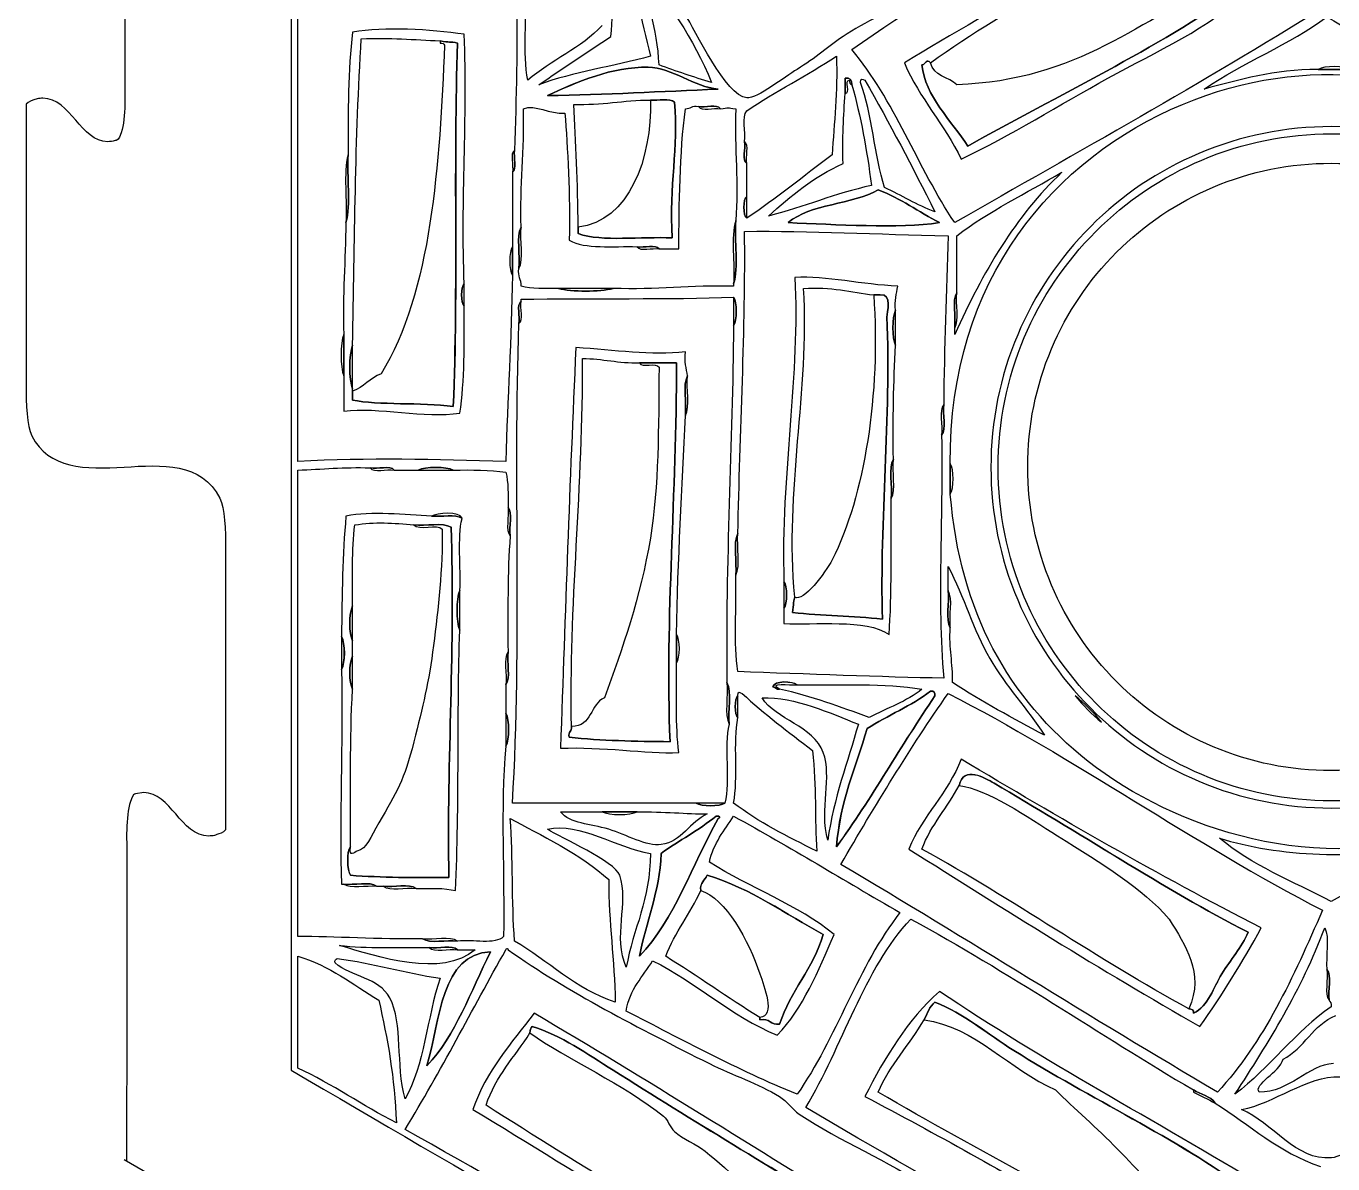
# Model space of a CAD drawing. Extents: x 6 to 958, y 3 to 221.
# Drawn here: x 6.8 to 108.3, y 57 to 145.3 of the extents above; entities that cross this region are included whole.
import ezdxf

# ---------------------------------------------------------------- set-up
doc = ezdxf.new("R2010")
doc.units = 0
doc.layers.get('0').update_dxf_attribs({"linetype": 'CONTINUOUS'})

msp = doc.modelspace()

# ---------------------------------------------------------------- linework, layer by layer
at = {"color": 7}
for points in [[(14.4795, 143.193), (14.47275, 143.193)], [(6.8025, 139.269), (6.8025, 117.663)], [(14.472, 139.28175), (14.47875, 139.28175)], [(22.293, 104.5215), (22.293, 104.51325), (22.29225, 104.514), (22.29225, 82.91475), (22.29375, 82.91325)], [(15.94575, 85.81575), (15.3015, 85.70775)], [(14.619, 68.9355), (14.619, 68.934), (14.61675, 68.931), (14.58825, 57.19125)], [(24.71025, 51.3375), (24.70875, 51.342), (14.42625, 57.294)]]:
    msp.add_lwpolyline(points, dxfattribs=at)
at = {"color": 5}
for points in [[(40.32375, 144.02475)], [(55.1235, 142.1535)], [(70.773, 141.13275)], [(107.1735, 141.984)], [(79.10775, 140.79225)], [(57.16425, 139.43175)], [(60.7365, 138.921)], [(62.60775, 136.37025)], [(31.81875, 135.3495)], [(44.577, 133.98825)], [(62.778, 130.416)], [(77.7465, 130.07625)], [(45.258, 129.7365)], [(55.97325, 128.03475)], [(44.577, 125.994)], [(52.40175, 124.97325)], [(61.7565, 125.31375)], [(45.258, 123.9525)], [(61.7565, 124.293)], [(79.10775, 124.6335)], [(40.83525, 123.612)], [(74.3445, 120.5505)], [(57.33375, 119.19)], [(31.479, 118.16925)], [(32.16, 117.1485)], [(58.0155, 115.107)], [(77.9175, 113.577)], [(35.391, 110.8545)], [(37.263, 110.8545)], [(78.597, 111.36525)], [(74.004, 108.6435)], [(40.665, 107.11275)], [(39.1335, 106.263)], [(44.40675, 105.7515)], [(62.097, 105.92175)], [(69.41175, 103.88025)], [(65.67, 102.18)], [(78.42675, 101.499)], [(31.30875, 97.9275)], [(32.16, 97.587)], [(40.494, 98.4375)], [(57.33375, 98.09775)], [(32.16, 93.84525)], [(44.06625, 94.18425)], [(66.69, 94.18425)], [(77.06625, 93.675)], [(88.293, 93.3345)], [(44.06625, 91.974)], [(62.097, 91.6335)], [(61.41675, 91.12275)], [(81.999, 86.53125)], [(54.273, 84.31875)], [(61.077, 84.99975)], [(60.396, 83.97975)], [(31.479, 78.70575)], [(34.54125, 78.53475)], [(37.60275, 74.45325)], [(40.32375, 73.6035)], [(108.024, 69.69075)], [(65.32875, 67.82025)], [(83.5305, 65.778)], [(37.94325, 64.58775)], [(52.40175, 64.24725)], [(99.17925, 61.69575)]]:
    msp.add_lwpolyline(points, close=True, dxfattribs=at)
at = {"color": 7}
for points in [[(55.293, 143.004)], [(55.97325, 142.323)], [(75.02475, 142.49325)], [(70.43175, 140.11275)], [(71.62275, 140.9625)], [(47.29875, 139.94175)], [(62.60775, 136.37025)], [(108.2115, 136.97175)], [(77.7465, 130.07625)], [(45.258, 129.7365)], [(62.60775, 129.39525)], [(89.49975, 129.78225)], [(56.994, 128.886)], [(67.20075, 124.97325)], [(79.10775, 124.6335)], [(45.08775, 122.2515)], [(32.16, 116.29875)], [(40.494, 115.27725)], [(27.90675, 110.8545)], [(65.67, 102.18)], [(78.597, 98.60775)], [(32.16, 96.39675)], [(76.386, 93.84525)], [(78.42675, 93.5055)], [(62.097, 91.6335)], [(49.16925, 90.954)], [(72.1335, 90.78375)], [(57.504, 88.91175)], [(68.73075, 88.91175)], [(79.44675, 88.401)], [(108.195, 87.5175)], [(52.06125, 82.9575)], [(52.91175, 79.38675)], [(31.30875, 78.70575)], [(75.5355, 75.98475)], [(107.68425, 75.3045)], [(31.13925, 73.944)], [(42.876, 73.43325)], [(54.44325, 73.09275)], [(56.48475, 73.09275)], [(55.46325, 72.75225)], [(38.96325, 71.39175)], [(77.7465, 70.371)], [(52.57125, 69.52125)], [(46.278, 68.67)], [(97.47825, 68.67)], [(27.90675, 64.41675)], [(101.22075, 61.1865)], [(36.2415, 59.655)]]:
    msp.add_lwpolyline(points, close=True, dxfattribs=at)
for points in [[(70.94175, 143.514), (79.68975, 149.7915), (89.8725, 154.63575), (99.348, 160.18425)], [(27.39675, 157.12275), (27.39675, 126.1635), (27.39675, 95.2065), (27.39675, 64.24725)], [(97.81875, 155.59125), (90.627, 151.5), (82.42275, 146.94525), (75.02475, 142.49325)], [(77.06625, 142.494), (83.3865, 147.06), (90.71175, 150.621), (97.6485, 154.57125)], [(52.2315, 144.534), (52.458, 146.9715), (52.356, 149.73975), (53.2515, 151.509)], [(53.2515, 151.509), (53.96625, 148.70775), (54.63225, 145.8585), (55.293, 143.004)], [(55.97325, 142.323), (55.83825, 145.2495), (54.94275, 147.417), (54.44325, 149.97825)], [(54.44325, 149.97825), (56.637, 147.297), (58.6305, 144.414), (60.05625, 140.9625)], [(14.478, 148.20975), (14.4795, 146.8365), (14.48175, 145.41675), (14.48025, 144.054)], [(27.90675, 111.53625), (27.90675, 123.83925), (27.90675, 136.143), (27.90675, 148.4475)], [(45.768, 141.1335), (45.37125, 143.23125), (45.71025, 146.06475), (45.59775, 148.4475)], [(44.91675, 148.107), (44.979, 143.84925), (44.87025, 139.76175), (44.7465, 135.69)], [(76.0455, 147.7665), (74.04825, 146.61075), (71.991, 145.665), (70.26225, 144.534)], [(101.0505, 148.107), (94.55475, 143.54625), (87.03975, 140.00475), (79.95825, 136.02975)], [(90.84375, 141.303), (94.647, 143.41425), (98.715, 145.119), (101.73075, 148.107)], [(96.627, 139.2615), (115.91925, 147.3645), (136.03725, 132.9825), (137.9625, 116.1285)], [(62.778, 139.7715), (61.197, 139.86075), (58.71, 145.10175), (58.0155, 146.23575)], [(107.514, 146.74575), (98.22, 140.95725), (88.52775, 135.56775), (78.93675, 130.07625)], [(40.83525, 144.705), (38.172, 145.09725), (34.6725, 145.2945), (32.16, 144.876)], [(51.55125, 145.386), (49.9305, 143.661), (47.57175, 142.67475), (45.768, 141.1335)], [(98.3295, 140.4525), (101.32275, 142.5045), (104.955, 143.919), (107.8545, 146.0655)], [(107.8545, 146.0655), (110.64075, 144.31575), (113.9325, 143.07075), (116.3595, 140.9625)], [(32.16, 144.876), (31.80825, 141.939), (31.797, 138.66075), (31.81875, 135.35025)], [(32.16, 120.55125), (32.30925, 128.56725), (32.36025, 136.68), (32.84025, 144.36525)], [(32.84025, 144.36525), (35.01525, 144.4425), (36.9615, 144.291), (38.964, 144.195)], [(38.964, 144.195), (39.7065, 144.0465), (39.72075, 144.15675), (40.3245, 144.02475)], [(40.83525, 125.31375), (40.57275, 131.82825), (41.09625, 138.11025), (40.83525, 144.705)], [(46.6185, 140.79225), (48.49275, 142.0365), (50.34675, 143.30025), (52.2315, 144.534)], [(70.26225, 144.534), (69.255, 143.87625), (68.08575, 142.8105), (66.69, 141.98325)], [(14.47275, 143.193), (14.47125, 142.4175), (14.47125, 141.53925), (14.46825, 140.7045)], [(14.48025, 144.054), (14.48025, 143.78325), (14.4795, 143.49375), (14.4795, 143.193)], [(40.3245, 144.02475), (39.9795, 134.844), (40.383, 124.9155), (39.98475, 115.788)], [(78.93675, 130.07625), (76.065, 134.34825), (74.22, 139.64775), (70.94175, 143.514)], [(55.293, 143.004), (52.437, 142.23075), (49.2885, 141.75075), (46.6185, 140.79225)], [(47.29875, 139.94175), (49.5465, 141.00525), (52.36875, 142.19475), (55.1235, 142.15275)], [(55.1235, 142.15275), (57.00375, 142.125), (58.69275, 140.60625), (60.56625, 140.45175)], [(60.05625, 140.9625), (58.6575, 141.378), (57.30375, 141.83925), (55.97325, 142.323)], [(62.778, 138.7515), (64.989, 140.2815), (67.4925, 141.522), (69.75225, 143.004)], [(69.75225, 143.004), (69.85125, 140.2395), (69.576, 137.85), (69.4125, 135.34875)], [(75.02475, 142.49325), (76.21575, 139.716), (78.147, 137.6775), (79.44675, 135.009)], [(76.386, 142.32375), (76.73325, 142.419), (76.71975, 142.836), (77.06625, 142.494)], [(79.95825, 136.02975), (78.7065, 137.95425), (76.617, 139.947), (76.386, 142.32375)], [(66.69, 141.98325), (65.7165, 141.405), (63.65025, 139.722), (62.778, 139.7715)], [(70.43175, 141.303), (70.803, 141.33375), (70.97325, 141.1635), (70.9425, 140.79225)], [(70.43175, 140.11275), (70.43175, 140.5095), (70.43175, 140.90625), (70.43175, 141.303)], [(71.62275, 140.9625), (71.616, 141.3975), (71.7495, 141.17025), (71.96325, 141.13275)], [(71.96325, 141.13275), (73.863, 137.817), (75.65925, 134.3955), (77.406, 130.92675)], [(79.44675, 135.009), (83.32575, 136.87575), (87.07725, 139.212), (90.84375, 141.303)], [(107.17425, 141.984), (103.71675, 141.98325), (101.06175, 141.1785), (98.3295, 140.4525)], [(109.72575, 141.984), (108.87525, 141.984), (108.024, 141.984), (107.17425, 141.984)], [(14.46825, 140.7045), (14.469, 140.535), (14.47125, 140.37075), (14.4735, 140.211)], [(14.4735, 140.211), (14.47875, 139.896), (14.484, 139.5975), (14.472, 139.28175)], [(60.56625, 140.45175), (56.172, 140.25375), (51.8085, 140.025), (47.29875, 139.94175)], [(70.26225, 134.6685), (70.2045, 136.5975), (70.29975, 138.37425), (70.43175, 140.11275)], [(70.9425, 140.79225), (71.6415, 138.372), (72.10425, 135.717), (72.474, 132.96825)], [(73.494, 132.798), (72.68025, 135.32925), (72.53625, 138.53025), (71.62275, 140.9625)], [(7.485, 139.63425), (7.28625, 139.57725), (6.98925, 139.491), (6.8025, 139.269)], [(7.656, 139.695), (7.626, 139.67475), (7.56375, 139.6575), (7.485, 139.63425)], [(8.097, 139.7415), (7.956, 139.7415), (7.809, 139.72575), (7.656, 139.695)], [(10.66275, 138.02925), (9.9315, 138.87225), (9.1785, 139.7415), (8.097, 139.7415)], [(14.47875, 139.28175), (14.445, 138.429), (14.4, 137.673), (14.19525, 137.064)], [(45.4275, 138.92175), (46.36125, 139.296), (47.4495, 138.48525), (48.66, 138.582)], [(49.34025, 139.2615), (51.504, 139.19625), (53.20875, 139.58925), (55.29375, 139.602)], [(49.68, 129.7365), (49.6815, 133.17375), (49.47975, 136.40625), (49.34025, 139.2615)], [(55.29375, 139.602), (55.9185, 139.5465), (56.79975, 139.7475), (57.165, 139.43175)], [(57.165, 139.43175), (57.5175, 135.8835), (56.712, 133.005), (56.994, 128.886)], [(58.0155, 138.921), (58.416, 138.918), (58.51575, 139.21425), (59.0355, 139.092)], [(59.0355, 139.092), (59.55225, 138.9855), (60.501, 139.31025), (60.73725, 138.921)], [(78.597, 111.36525), (78.45375, 125.70825), (86.7045, 135.09375), (96.627, 139.2615)], [(45.258, 129.7365), (45.14025, 132.972), (45.5445, 135.68625), (45.4275, 138.92175)], [(48.66, 138.582), (48.85425, 135.993), (49.08, 132.129), (48.99975, 128.71575)], [(57.50475, 128.03475), (57.53175, 131.4375), (57.56475, 135.474), (58.0155, 138.921)], [(60.73725, 138.921), (61.41525, 139.01475), (61.2495, 139.01475), (61.9275, 138.921)], [(61.9275, 138.921), (61.821, 135.762), (62.16975, 133.11225), (61.9275, 130.2465)], [(62.60775, 136.37025), (62.718, 137.1105), (62.3865, 138.2925), (62.778, 138.7515)], [(13.14075, 136.362), (12.108, 136.362), (11.37525, 137.208), (10.66275, 138.02925)], [(14.19525, 137.064), (13.9995, 136.482), (13.86675, 136.4745), (13.78575, 136.47)], [(108.2115, 137.53425), (104.6415, 137.53425), (101.17575, 136.8345), (97.911, 135.4545)], [(118.5105, 135.4545), (115.2465, 136.8345), (111.7815, 137.53425), (108.2115, 137.53425)], [(13.7295, 136.44975), (13.5225, 136.38975), (13.326, 136.362), (13.14075, 136.362)], [(13.78575, 136.47), (13.761, 136.4685), (13.74375, 136.467), (13.7295, 136.44975)], [(62.778, 134.66775), (62.3895, 134.90475), (62.71425, 135.85275), (62.60775, 136.37025)], [(98.13, 134.93625), (101.325, 136.28625), (104.7165, 136.97175), (108.2115, 136.97175)], [(108.2115, 136.97175), (111.7065, 136.97175), (115.098, 136.287), (118.2915, 134.93625)], [(31.81875, 135.35025), (31.707, 133.6485), (32.04525, 131.49525), (31.64925, 130.077)], [(44.7465, 135.69), (44.64, 135.17325), (44.96475, 134.22525), (44.57625, 133.989)], [(69.4125, 135.34875), (67.21725, 133.6875), (65.082, 131.96775), (62.778, 130.41525)], [(97.911, 135.4545), (94.758, 134.1195), (91.9275, 132.21075), (89.49975, 129.78225)], [(62.778, 132.117), (62.778, 132.9675), (62.778, 133.818), (62.778, 134.66775)], [(64.479, 130.587), (66.20925, 132.1455), (67.99575, 133.64775), (70.26225, 134.6685)], [(89.89725, 129.38475), (92.274, 131.76225), (95.0445, 133.6305), (98.13, 134.93625)], [(99.01425, 132.83775), (101.922, 134.067), (105.01125, 134.691), (108.195, 134.691)], [(108.195, 134.691), (111.37875, 134.691), (114.468, 134.06625), (117.375, 132.83775)], [(44.57625, 133.989), (44.57625, 132.0615), (44.57625, 130.134), (44.57625, 128.20575)], [(87.27225, 133.98825), (83.676, 130.611), (81.10875, 126.204), (78.9375, 121.401)], [(79.10775, 129.0555), (81.56325, 130.96575), (84.5175, 132.3765), (87.27225, 133.98825)], [(62.778, 130.41525), (62.49675, 130.599), (62.49675, 131.93325), (62.778, 132.117)], [(72.474, 132.96825), (69.642, 132.34125), (67.22325, 131.30025), (64.479, 130.587)], [(66.009, 130.07625), (67.70775, 131.553), (70.97625, 131.46075), (72.98325, 132.62775)], [(72.98325, 132.62775), (74.75475, 131.96175), (76.14525, 130.914), (77.7465, 130.07625)], [(77.406, 130.92675), (75.98775, 131.436), (74.817, 132.1935), (73.494, 132.798)], [(91.5165, 127.782), (93.68325, 129.9495), (96.2055, 131.649), (99.01425, 132.83775)], [(31.64925, 130.077), (31.599, 127.17825), (31.38075, 124.449), (31.479, 121.40175)], [(61.9275, 130.2465), (61.81575, 128.65725), (62.15325, 126.61875), (61.75725, 125.313)], [(77.7465, 130.07625), (74.63475, 129.58275), (69.615, 129.94725), (66.009, 130.07625)], [(45.0885, 126.50325), (45.19875, 127.527), (44.86275, 128.99625), (45.258, 129.7365)], [(49.68, 129.2265), (49.68, 129.396), (49.68, 129.56625), (49.68, 129.7365)], [(56.994, 128.886), (54.5745, 129.01875), (51.57375, 128.56875), (49.68, 129.2265)], [(62.09775, 105.92325), (62.23275, 113.6775), (62.718, 121.959), (62.60775, 129.39525)], [(62.60775, 129.39525), (67.6875, 129.45825), (72.88575, 129.165), (78.4275, 129.0555)], [(78.4275, 129.0555), (78.32625, 124.677), (78.1125, 120.41175), (78.087, 115.95825)], [(79.10775, 124.6335), (79.10775, 126.1065), (79.10775, 127.581), (79.10775, 129.0555)], [(89.49975, 129.78225), (87.0705, 127.35375), (85.1625, 124.524), (83.829, 121.37175)], [(84.3465, 121.15275), (85.6515, 124.23825), (87.519, 127.008), (89.89725, 129.38475)], [(44.57625, 128.20575), (44.57625, 127.46925), (44.57625, 126.73125), (44.57625, 125.99475)], [(48.99975, 128.71575), (50.205, 127.9935), (52.407, 128.26725), (54.273, 128.205)], [(54.273, 128.205), (54.78975, 128.0985), (55.7385, 128.42325), (55.97325, 128.03475)], [(55.97325, 128.03475), (56.48475, 128.03475), (56.994, 128.03475), (57.50475, 128.03475)], [(86.4615, 120.285), (87.6495, 123.09375), (89.34975, 125.616), (91.5165, 127.782)], [(44.57625, 125.99475), (44.5275, 121.0545), (44.17425, 116.41725), (44.06625, 111.53625)], [(45.25875, 125.14275), (45.29625, 125.69025), (44.958, 125.862), (45.0885, 126.50325)], [(74.51475, 125.14275), (71.808, 125.25225), (68.9145, 125.95425), (66.5205, 125.82375)], [(40.83525, 123.612), (40.55325, 123.7965), (40.55325, 125.13), (40.83525, 125.31375)], [(48.14925, 124.97325), (47.124, 124.968), (46.05525, 124.92), (45.25875, 125.14275)], [(52.40175, 124.97325), (51.37875, 124.6905), (49.173, 124.6905), (48.14925, 124.97325)], [(61.75725, 125.14275), (58.50375, 125.22225), (55.71, 124.84125), (52.40175, 124.97325)], [(61.75725, 125.313), (61.75725, 125.256), (61.75725, 125.199), (61.75725, 125.14275)], [(66.5205, 125.82375), (66.93975, 118.43925), (65.41275, 110.48925), (65.67, 102.18)], [(66.5205, 100.989), (65.70825, 109.2885), (67.68225, 116.9805), (67.20075, 124.97325)], [(67.20075, 124.97325), (69.31425, 125.1015), (70.89975, 124.7025), (72.6435, 124.4625)], [(74.34525, 123.2715), (74.26125, 124.0365), (74.43075, 124.54575), (74.51475, 125.14275)], [(45.08775, 122.2515), (45.19425, 122.769), (44.8695, 123.71775), (45.258, 123.95325)], [(45.258, 124.1235), (50.472, 124.22775), (56.9295, 124.0935), (61.75725, 124.29375)], [(45.258, 123.95325), (45.258, 124.0095), (45.258, 124.0665), (45.258, 124.1235)], [(61.75725, 124.29375), (62.04, 123.945), (62.04, 122.4315), (61.75725, 122.08275)], [(72.6435, 124.4625), (72.81375, 124.4625), (72.98325, 124.4625), (73.1535, 124.4625)], [(73.1535, 124.4625), (74.13675, 124.569), (73.6515, 123.054), (73.66425, 122.7615)], [(78.9375, 121.91175), (79.04775, 122.76525), (78.714, 124.062), (79.10775, 124.6335)], [(40.494, 115.27725), (40.88025, 117.78375), (40.845, 120.71025), (40.83525, 123.612)], [(74.34525, 120.5505), (74.0625, 121.0665), (74.0625, 122.7555), (74.34525, 123.2715)], [(44.577, 85.0005), (45.342, 97.5345), (44.64, 109.9095), (45.08775, 122.2515)], [(61.75725, 122.08275), (61.69275, 113.106), (61.101, 103.42875), (61.24725, 94.356)], [(73.66425, 122.7615), (74.01, 114.90675), (73.10175, 107.004), (73.32375, 99.288)], [(78.9375, 121.401), (78.9375, 121.57125), (78.9375, 121.74225), (78.9375, 121.91175)], [(31.479, 121.40175), (31.479, 120.32475), (31.479, 119.247), (31.479, 118.16925)], [(83.829, 121.37175), (82.449, 118.11), (81.74925, 114.64425), (81.74925, 111.072)], [(82.31175, 111.072), (82.31175, 114.56925), (82.9965, 117.96075), (84.3465, 121.15275)], [(32.16, 117.14925), (31.8765, 117.89025), (31.8765, 119.8095), (32.16, 120.55125)], [(49.50975, 120.38025), (49.023, 109.72275), (48.678, 99.8685), (48.31875, 89.253)], [(58.01475, 120.0405), (55.3815, 119.7375), (52.50225, 120.1785), (49.50975, 120.38025)], [(58.18425, 118.16925), (58.101, 118.76625), (57.9315, 119.277), (58.01475, 120.0405)], [(74.175, 111.70575), (74.13525, 114.75), (74.181, 117.70875), (74.34525, 120.5505)], [(84.60825, 111.10425), (84.60825, 114.288), (85.23225, 117.37725), (86.4615, 120.285)], [(49.16925, 90.954), (48.9495, 99.97275), (50.0955, 109.80225), (50.0205, 119.5305)], [(50.0205, 119.5305), (51.60075, 119.52375), (52.812, 119.14725), (54.44325, 119.19075)], [(54.44325, 119.19075), (55.40625, 119.19075), (56.37075, 119.19075), (57.33375, 119.19075)], [(57.33375, 119.19075), (57.3315, 109.0125), (56.4435, 99.4425), (56.82375, 89.76225)], [(31.479, 118.16925), (31.479, 117.2625), (31.479, 116.355), (31.479, 115.4475)], [(58.01475, 115.107), (58.125, 116.073), (57.7905, 117.48525), (58.18425, 118.16925)], [(6.8025, 117.663), (6.8025, 115.86675), (6.83625, 114.315), (7.242, 113.5155)], [(32.16, 116.979), (32.16, 117.036), (32.16, 117.09225), (32.16, 117.14925)], [(32.16, 116.29875), (32.16, 116.5245), (32.16, 116.75175), (32.16, 116.979)], [(31.479, 115.4475), (34.15275, 115.776), (37.76025, 114.87075), (40.494, 115.27725)], [(39.98475, 115.788), (37.45425, 116.145), (34.1565, 115.872), (32.16, 116.29875)], [(78.087, 115.95825), (77.9775, 115.21725), (78.30825, 114.03525), (77.9175, 113.577)], [(57.33375, 98.09775), (57.41175, 103.91625), (57.774, 109.4505), (58.01475, 115.107)], [(7.242, 113.5155), (8.55675, 110.937), (11.4075, 110.90175), (14.40825, 111.08775)], [(77.9175, 113.577), (78.048, 106.7025), (77.5545, 100.83225), (78.087, 94.6965)], [(44.06625, 111.53625), (38.604, 111.68025), (33.38025, 111.82125), (27.90675, 111.53625)], [(74.00475, 108.6435), (74.11575, 109.61025), (73.78125, 111.02175), (74.175, 111.70575)], [(14.40825, 111.08775), (17.36475, 111.27675), (20.42325, 111.474), (21.85275, 108.672)], [(27.90675, 110.8545), (29.7735, 110.916), (31.49925, 111.1185), (33.51975, 111.02475)], [(27.9075, 74.62425), (27.90675, 86.7015), (27.90675, 98.77725), (27.90675, 110.8545)], [(33.51975, 111.02475), (34.092, 110.9175), (35.1, 111.24375), (35.391, 110.8545)], [(35.391, 110.8545), (36.015, 110.8545), (36.639, 110.8545), (37.26225, 110.8545)], [(37.26225, 110.8545), (37.77825, 111.13725), (39.46725, 111.13725), (39.984, 110.8545)], [(39.984, 110.8545), (41.4285, 110.88225), (42.8355, 110.871), (44.06625, 110.685)], [(44.06625, 110.685), (44.27325, 109.9275), (44.2515, 108.942), (44.2365, 107.964)], [(78.597, 108.984), (78.597, 109.7775), (78.597, 110.571), (78.597, 111.36525)], [(81.74925, 111.072), (81.74925, 107.49975), (82.449, 104.03475), (83.829, 100.77225)], [(84.3465, 100.99125), (82.9965, 104.184), (82.31175, 107.5755), (82.31175, 111.072)], [(86.4615, 101.9235), (85.2315, 104.83125), (84.60825, 107.9205), (84.60825, 111.10425)], [(21.85275, 108.672), (22.25775, 107.87475), (22.29225, 106.32), (22.293, 104.5215)], [(73.8345, 98.09775), (74.07525, 101.09025), (73.97925, 104.9775), (74.00475, 108.6435)], [(89.313, 88.23225), (83.091, 93.1305), (79.35075, 99.8355), (78.597, 108.984)], [(38.28375, 107.2815), (36.27075, 107.37825), (33.60225, 107.68575), (31.65, 107.2815)], [(44.2365, 107.964), (44.62725, 107.56125), (44.29725, 106.437), (44.40675, 105.7515)], [(31.65, 107.2815), (31.38525, 104.313), (31.3215, 101.1465), (31.3095, 97.92675)], [(32.16, 100.30875), (32.1525, 102.471), (32.11125, 104.66625), (32.33025, 106.60275)], [(32.33025, 106.60275), (33.85275, 106.8405), (35.379, 106.76325), (36.9225, 106.60275)], [(36.9225, 106.60275), (37.8585, 106.51725), (39.1515, 106.7895), (39.8145, 106.4325)], [(40.66575, 107.11125), (40.1565, 107.45325), (39.06075, 107.208), (38.28375, 107.2815)], [(40.49475, 101.49825), (40.5855, 103.3365), (40.29975, 105.549), (40.66575, 107.11125)], [(39.8145, 106.4325), (40.155, 97.36425), (39.471, 88.3425), (39.64425, 79.2165)], [(44.40675, 105.7515), (44.184, 102.91275), (44.23125, 99.80325), (44.2365, 96.73725)], [(61.9275, 102.69075), (62.03925, 103.71375), (61.70325, 105.18375), (62.09775, 105.92325)], [(62.09775, 95.20725), (61.7355, 97.39725), (62.016, 100.22775), (61.9275, 102.69075)], [(78.42675, 101.499), (78.42675, 102.12375), (78.42675, 102.747), (78.42675, 103.371)], [(78.42675, 103.371), (79.69575, 100.97925), (80.364, 98.4705), (81.6585, 96.2265)], [(65.67, 102.18), (65.95125, 101.88675), (65.95125, 100.43175), (65.67, 100.13775)], [(91.5165, 94.4265), (89.34975, 96.5925), (87.6495, 99.11475), (86.4615, 101.9235)], [(40.49475, 98.436), (40.21275, 99.0645), (40.21275, 100.86975), (40.49475, 101.49825)], [(66.3495, 99.79725), (66.41625, 100.40325), (66.41025, 100.81725), (66.5205, 100.989)], [(78.597, 98.60775), (78.20325, 99.23475), (78.537, 100.59), (78.42675, 101.499)], [(83.829, 100.77225), (85.16175, 97.6215), (87.06975, 94.79175), (89.49975, 92.361)], [(89.89725, 92.7585), (87.519, 95.1375), (85.65075, 97.90725), (84.3465, 100.99125)], [(32.16, 97.587), (31.87725, 98.103), (31.87725, 99.792), (32.16, 100.30875)], [(65.67, 100.13775), (65.67, 99.741), (65.67, 99.34425), (65.67, 98.9475)], [(73.32375, 99.288), (71.0625, 99.5205), (68.586, 99.54), (66.3495, 99.79725)], [(65.67, 98.9475), (67.96125, 98.802), (72.09225, 99.327), (73.8345, 98.09775)], [(78.7665, 94.3545), (78.81675, 95.87925), (78.4665, 97.0035), (78.597, 98.60775)], [(31.3095, 97.92675), (31.59225, 97.4655), (31.59225, 95.835), (31.3095, 95.37375)], [(32.16, 96.39675), (32.16, 96.792), (32.16, 97.1895), (32.16, 97.587)], [(40.155, 78.195), (40.476, 84.822), (40.25325, 91.98), (40.49475, 98.436)], [(57.33375, 95.886), (57.33375, 96.62325), (57.33375, 97.35975), (57.33375, 98.09775)], [(44.2365, 96.73725), (44.127, 95.94), (44.4585, 94.6995), (44.06625, 94.18425)], [(32.16075, 93.846), (31.87725, 94.305), (31.87725, 95.9355), (32.16, 96.39675)], [(57.504, 88.91175), (57.22725, 91.0155), (57.36375, 93.534), (57.33375, 95.886)], [(81.6585, 96.2265), (82.914, 94.05225), (84.61425, 92.31375), (85.911, 90.273)], [(31.3095, 95.37375), (31.4265, 89.67525), (31.11975, 83.4645), (31.30875, 78.70575)], [(78.087, 94.6965), (73.35225, 94.7835), (67.29675, 95.01675), (62.09775, 95.20725)], [(64.81875, 94.01475), (64.86675, 94.54425), (66.4065, 94.458), (66.69, 94.185)], [(99.01425, 89.37075), (96.2055, 90.5595), (93.68325, 92.26125), (91.5165, 94.4265)], [(31.98975, 81.59775), (32.0115, 86.04975), (31.938, 89.85675), (32.16075, 93.846)], [(44.06625, 94.18425), (44.06625, 93.4485), (44.06625, 92.70975), (44.06625, 91.974)], [(61.24725, 94.356), (61.641, 93.61725), (61.3065, 92.1465), (61.4175, 91.1235)], [(62.097, 93.33525), (62.0895, 93.7695), (62.22375, 93.543), (62.4375, 93.50625)], [(62.4375, 93.50625), (64.14225, 91.92225), (66.0255, 90.516), (67.881, 89.0835)], [(65.3295, 93.84525), (65.05425, 93.79725), (65.037, 94.00575), (64.81875, 94.01475)], [(72.30375, 91.6335), (70.06425, 92.4555), (67.84725, 93.3015), (65.3295, 93.84525)], [(66.69, 94.185), (70.01025, 94.161), (73.51125, 94.3155), (76.386, 93.84525)], [(70.092, 80.23725), (72.747, 84.783), (75.462, 89.2695), (78.42675, 93.5055)], [(72.1335, 90.78375), (73.73475, 91.7895), (75.567, 92.5665), (77.06625, 93.675)], [(76.386, 93.84525), (75.24525, 92.88825), (73.65225, 92.38275), (72.30375, 91.6335)], [(77.06625, 93.675), (77.35575, 93.73725), (77.38725, 93.54225), (77.406, 93.3345)], [(78.42675, 93.5055), (88.125, 88.57425), (97.49025, 81.837), (107.514, 76.66575)], [(85.911, 90.273), (83.4525, 91.5555), (81.04425, 92.88975), (78.7665, 94.3545)], [(62.097, 91.6335), (61.81575, 91.81725), (61.81575, 93.15075), (62.097, 93.33525)], [(63.96825, 93.16425), (66.5475, 93.249), (69.255, 91.989), (71.4525, 91.122)], [(68.73075, 88.91175), (67.947, 90.99075), (65.067, 91.485), (63.96825, 93.16425)], [(77.406, 93.3345), (74.78775, 89.48925), (72.48675, 85.326), (69.7515, 81.597)], [(98.13, 87.207), (95.0475, 88.512), (92.277, 90.38025), (89.89725, 92.7585)], [(44.06625, 91.974), (44.34825, 91.51275), (44.34825, 89.88225), (44.06625, 89.4225)], [(61.7565, 85.0005), (62.154, 86.9265), (61.70025, 89.706), (62.097, 91.6335)], [(89.49975, 92.361), (91.93125, 89.931), (94.76175, 88.02225), (97.911, 86.68875)], [(48.999, 90.10275), (48.85875, 90.58425), (49.23975, 90.54375), (49.16925, 90.954)], [(61.4175, 91.1235), (60.96225, 89.42475), (61.5435, 86.68875), (61.077, 85.0005)], [(71.4525, 91.122), (70.6185, 88.1565), (69.54825, 85.428), (69.07125, 82.107)], [(69.7515, 81.597), (70.0305, 85.176), (71.268, 87.792), (72.1335, 90.78375)], [(44.06625, 89.4225), (43.629, 84.5145), (43.98525, 79.35375), (43.896, 74.62425)], [(48.31875, 89.253), (51.52275, 89.388), (54.927, 88.8375), (57.504, 88.91175)], [(56.82375, 89.76225), (54.12825, 89.78925), (51.45525, 89.83875), (48.999, 90.10275)], [(108.195, 87.5175), (105.01125, 87.5175), (101.922, 88.14225), (99.01425, 89.37075)], [(117.375, 89.37075), (114.468, 88.14225), (111.37875, 87.5175), (108.195, 87.5175)], [(67.881, 89.0835), (68.2245, 86.15775), (68.046, 83.81325), (68.22075, 81.25725)], [(69.07125, 82.107), (68.4165, 84.56325), (69.43875, 87.0345), (68.73075, 88.91175)], [(79.44675, 88.401), (78.40125, 85.7625), (76.46025, 84.018), (75.36525, 81.4275)], [(102.7515, 75.3045), (94.72125, 79.40775), (87.03825, 83.8575), (79.44675, 88.401)], [(79.27725, 86.36175), (79.665, 87.927), (81.2385, 86.97075), (81.999, 86.532)], [(117.54975, 82.95825), (107.26275, 79.2045), (95.98725, 82.977), (89.313, 88.23225)], [(76.386, 81.42825), (77.109, 83.313), (78.3855, 84.64575), (79.27725, 86.36175)], [(81.999, 86.532), (88.28175, 82.905), (95.2515, 78.29175), (101.73075, 74.96475)], [(97.911, 86.68875), (101.175, 85.30875), (104.64075, 84.60975), (108.2115, 84.60975)], [(108.2115, 85.17225), (104.7165, 85.17225), (101.32425, 85.857), (98.13, 87.207)], [(118.2915, 87.207), (115.098, 85.857), (111.7065, 85.17225), (108.2115, 85.17225)], [(108.2115, 84.60975), (111.78225, 84.60975), (115.24725, 85.3095), (118.5105, 86.68875)], [(15.3015, 85.70775), (15.2235, 85.70475), (15.093, 85.69725), (14.89875, 85.11825)], [(18.42, 84.15), (17.709, 84.97125), (16.9755, 85.81575), (15.94575, 85.81575)], [(14.89875, 85.11825), (14.69325, 84.50625), (14.649, 83.7525), (14.616, 82.9035)], [(58.86525, 85.0005), (54.10275, 85.0005), (49.34025, 85.0005), (44.577, 85.0005)], [(52.06125, 82.9575), (50.5905, 83.4), (49.0725, 83.38275), (48.31875, 84.31875)], [(48.31875, 84.31875), (49.3965, 84.31875), (50.4735, 84.31875), (51.55125, 84.31875)], [(51.55125, 84.31875), (52.458, 84.31875), (53.3655, 84.31875), (54.273, 84.31875)], [(54.273, 84.31875), (56.3085, 84.327), (58.14075, 84.168), (59.71575, 84.14775)], [(61.077, 85.0005), (60.72825, 84.7185), (59.21475, 84.7185), (58.86525, 85.0005)], [(68.22075, 81.25725), (65.955, 82.39425), (63.67575, 83.517), (61.7565, 85.0005)], [(20.99025, 82.437), (19.90575, 82.437), (19.152, 83.30625), (18.42, 84.15)], [(44.7465, 74.283), (44.51325, 77.33775), (44.631, 80.745), (44.40675, 83.8095)], [(44.40675, 83.8095), (46.635, 82.5735), (49.9815, 80.997), (52.06125, 79.047)], [(47.29875, 82.95825), (49.81125, 83.53575), (52.6515, 81.513), (55.293, 81.0885)], [(60.56625, 83.80875), (58.551, 80.21025), (57.186, 75.96375), (54.44325, 73.09275)], [(59.71575, 84.14775), (58.38225, 83.56275), (57.71025, 81.97875), (56.1435, 81.76725)], [(56.1435, 81.0885), (57.51675, 82.09725), (59.09925, 82.896), (60.396, 83.97975)], [(59.886, 80.4075), (60.19875, 81.909), (61.05975, 82.8615), (61.7565, 83.9805)], [(60.396, 83.97975), (60.7005, 84.027), (60.7455, 83.81775), (60.56625, 83.80875)], [(61.7565, 83.9805), (66.16125, 81.5805), (70.3605, 78.9765), (74.68425, 76.4955)], [(14.616, 82.9035), (14.6025, 82.584), (14.6085, 82.2825), (14.61375, 81.96225)], [(21.43425, 82.48425), (21.2805, 82.452), (21.13275, 82.437), (20.99025, 82.437)], [(21.60525, 82.54425), (21.52725, 82.521), (21.465, 82.50225), (21.43425, 82.48425)], [(22.29375, 82.91325), (22.10625, 82.68825), (21.80475, 82.6005), (21.60525, 82.54425)], [(52.91175, 79.38675), (52.536, 80.4615), (48.345, 82.30725), (47.29875, 82.95825)], [(56.1435, 81.76725), (55.0005, 81.61275), (53.4315, 82.54725), (52.06125, 82.9575)], [(108.195, 77.34525), (105.2205, 78.9075), (101.95575, 80.1795), (99.519, 82.2795)], [(99.519, 82.2795), (103.93725, 80.832), (110.54175, 80.55225), (115.33875, 81.768)], [(14.61375, 81.96225), (14.616, 81.807), (14.61825, 81.64575), (14.619, 81.47925)], [(14.619, 81.47925), (14.616, 80.646), (14.61525, 79.76775), (14.61525, 78.99225)], [(31.98975, 79.38675), (31.75725, 79.78575), (31.6725, 81.213), (31.98975, 81.59775)], [(75.36525, 81.4275), (82.809, 76.737), (90.24975, 72.04425), (97.98825, 67.64925)], [(97.13775, 69.01125), (89.973, 72.903), (83.5035, 77.49), (76.386, 81.42825)], [(115.33875, 81.768), (112.94325, 80.30775), (110.637, 78.75825), (108.195, 77.34525)], [(55.293, 81.0885), (55.311, 77.49675), (53.96175, 75.27525), (53.42175, 72.243)], [(54.44325, 73.09275), (54.9705, 75.79725), (55.99575, 78.00375), (56.1435, 81.0885)], [(69.58125, 74.7945), (66.75825, 77.0745), (63.018, 78.4365), (59.886, 80.4075)], [(99.34875, 62.547), (89.49, 68.33775), (79.91175, 74.40975), (70.092, 80.23725)], [(39.64425, 79.2165), (37.002, 79.182), (34.4235, 79.21275), (31.98975, 79.38675)], [(53.42175, 72.243), (52.37025, 74.59725), (53.65875, 77.24775), (52.91175, 79.38675)], [(59.20575, 78.19575), (59.13075, 78.8385), (59.541, 78.993), (59.7165, 79.386)], [(59.7165, 79.386), (63.20025, 78.333), (65.7705, 76.36875), (68.7315, 74.793)], [(14.61525, 78.99225), (14.6145, 78.68925), (14.6145, 78.39975), (14.61375, 78.12975)], [(31.30875, 78.70575), (31.36575, 78.70575), (31.42275, 78.70575), (31.479, 78.70575)], [(31.479, 78.70575), (32.27625, 78.59625), (33.516, 78.9285), (34.0305, 78.53475)], [(34.0305, 78.53475), (34.20075, 78.53475), (34.371, 78.53475), (34.54125, 78.53475)], [(34.54125, 78.53475), (35.3385, 78.42525), (36.5775, 78.7575), (37.09275, 78.3645)], [(37.09275, 78.3645), (38.166, 78.36075), (39.31425, 78.432), (40.155, 78.195)], [(52.06125, 79.047), (52.044, 75.68325), (52.521, 72.816), (52.57125, 69.52125)], [(56.48475, 73.09275), (57.21225, 74.97225), (58.38525, 76.40775), (59.20575, 78.19575)], [(14.61375, 78.12975), (14.61225, 76.80825), (14.61525, 75.4305), (14.61675, 74.097)], [(74.68425, 76.4955), (71.4375, 72.3705), (69.74175, 66.69675), (66.68925, 62.3775)], [(107.514, 76.66575), (105.2475, 71.5035), (102.94575, 66.37725), (99.34875, 62.547)], [(67.37025, 61.356), (70.2285, 66.09525), (71.85525, 72.06675), (75.5355, 75.98475)], [(75.5355, 75.98475), (83.1375, 71.84925), (90.09975, 67.0755), (97.47825, 62.7165)], [(97.98825, 67.64925), (99.7095, 70.068), (101.27775, 72.6375), (102.7515, 75.3045)], [(100.71, 62.376), (103.323, 66.39675), (105.87825, 70.476), (107.68425, 75.3045)], [(107.68425, 75.3045), (108.078, 74.56425), (107.7435, 73.095), (107.85375, 72.072)], [(37.60275, 74.45325), (34.25325, 74.37225), (30.6885, 74.66775), (27.9075, 74.62425)], [(40.32375, 74.283), (39.47025, 74.394), (38.1735, 74.06025), (37.60275, 74.45325)], [(43.896, 74.62425), (43.24425, 73.97175), (41.50125, 74.4105), (40.32375, 74.283)], [(52.57125, 69.52125), (49.44375, 70.5885), (47.37225, 72.71325), (44.7465, 74.283)], [(65.1585, 66.969), (67.14825, 69.063), (68.34825, 71.94525), (69.58125, 74.7945)], [(68.7315, 74.793), (67.92975, 72.1365), (66.19125, 70.416), (65.3295, 67.8195)], [(101.73075, 74.96475), (101.23125, 73.794), (100.36425, 72.81675), (99.69, 71.73225)], [(14.61675, 74.097), (14.61975, 72.411), (14.62275, 70.66725), (14.619, 68.9355)], [(27.90675, 64.41675), (27.90675, 67.308), (27.90675, 70.20075), (27.90675, 73.09275)], [(27.90675, 73.09275), (30.40875, 72.363), (32.17575, 70.89825), (34.20075, 69.69075)], [(31.13925, 73.944), (33.276, 73.69875), (35.74125, 73.782), (38.1135, 73.773)], [(41.685, 73.60275), (39.1185, 71.394), (34.08975, 73.0455), (31.13925, 73.944)], [(36.2415, 59.655), (39.012, 64.143), (41.45475, 68.95575), (44.06625, 73.6035)], [(42.876, 73.43325), (41.34525, 70.3695), (40.16325, 66.96), (37.94325, 64.58775)], [(37.94325, 64.58775), (38.93025, 68.0805), (39.06825, 73.32825), (42.876, 73.43325)], [(38.1135, 73.773), (38.79825, 73.6635), (39.9225, 73.9935), (40.32375, 73.60275)], [(40.32375, 73.60275), (40.7775, 73.60275), (41.23125, 73.60275), (41.685, 73.60275)], [(44.06625, 73.6035), (44.0985, 73.7955), (44.23725, 73.69725), (44.2365, 73.6035)], [(44.2365, 73.6035), (48.92175, 70.3035), (54.42525, 67.4985), (59.886, 64.758)], [(63.798, 68.33025), (61.31625, 69.8745), (58.97175, 71.5545), (56.48475, 73.09275)], [(30.79875, 72.58275), (30.771, 72.78), (30.83625, 72.885), (30.969, 72.92175)], [(35.05125, 69.86025), (34.20525, 71.4675), (32.094, 71.448), (30.79875, 72.58275)], [(30.969, 72.92175), (33.786, 72.5655), (36.1845, 71.787), (38.96325, 71.39175)], [(53.42175, 68.841), (53.673, 70.5735), (54.73725, 71.49375), (55.46325, 72.75225)], [(55.46325, 72.75225), (58.911, 71.0415), (61.49775, 68.46825), (65.1585, 66.969)], [(38.96325, 71.39175), (37.94025, 68.38875), (37.72125, 64.58175), (36.2415, 62.03625)], [(99.69, 71.73225), (99.0375, 70.686), (98.661, 69.23775), (97.47825, 68.67)], [(107.85375, 72.072), (108.246, 71.61375), (107.9145, 70.43175), (108.024, 69.69075)], [(77.7465, 70.371), (75.3, 68.16825), (73.52775, 65.292), (71.96325, 62.2065)], [(102.92175, 55.23225), (94.54875, 60.29775), (85.779, 64.96575), (77.7465, 70.371)], [(34.20075, 69.69075), (34.87425, 66.73575), (35.43375, 63.66525), (35.56125, 60.165)], [(36.2415, 62.03625), (35.505, 64.7145), (36.10875, 67.85175), (35.05125, 69.86025)], [(76.5555, 68.15925), (76.821, 68.63175), (76.97475, 69.2145), (77.406, 69.5205)], [(77.406, 69.5205), (79.6665, 68.637), (81.46875, 67.07025), (83.5305, 65.77725)], [(108.195, 69.18), (105.36225, 67.24875), (103.41825, 64.43025), (100.71, 62.376)], [(108.024, 69.69075), (108.114, 69.5535), (108.20175, 69.414), (108.195, 69.18)], [(46.278, 68.67), (44.5095, 66.357), (42.54, 64.24425), (41.5155, 61.1865)], [(72.1335, 52.8495), (63.5265, 58.1355), (55.0065, 63.50775), (46.278, 68.67)], [(66.68925, 62.3775), (62.025, 64.29075), (57.7695, 66.612), (53.42175, 68.841)], [(63.798, 68.15925), (63.798, 68.21625), (63.798, 68.27325), (63.798, 68.33025)], [(65.3295, 67.8195), (64.62075, 67.73325), (64.5795, 68.31675), (63.798, 68.15925)], [(72.98325, 62.54625), (73.926, 64.66575), (75.41925, 66.23475), (76.5555, 68.15925)], [(97.47825, 68.67), (97.5405, 68.9595), (97.3455, 68.991), (97.13775, 69.01125)], [(104.45175, 65.0985), (106.09125, 65.9535), (106.76475, 67.77525), (108.534, 68.499)], [(42.5355, 61.5255), (43.263, 63.80475), (44.7795, 65.292), (45.93825, 67.1385)], [(45.93825, 67.1385), (45.93075, 67.374), (46.01775, 67.51275), (46.10775, 67.64925)], [(46.10775, 67.64925), (48.37875, 66.9585), (50.3985, 65.5035), (52.40175, 64.2465)], [(83.5305, 65.77725), (89.48325, 62.04525), (96.048, 59.0205), (101.73075, 54.891)], [(102.58125, 62.547), (102.13275, 63.14025), (104.17725, 64.10025), (104.45175, 65.0985)], [(27.39675, 64.24725), (54.26475, 48.5325), (81.213, 32.90175), (108.3645, 17.46975)], [(35.56125, 60.165), (32.92875, 61.50075), (30.6165, 63.1575), (27.90675, 64.41675)], [(52.40175, 64.2465), (58.641, 60.3345), (64.848, 56.50575), (71.11275, 52.8495)], [(59.886, 64.758), (61.6725, 63.861), (63.70125, 63.20175), (65.32875, 62.20725)], [(108.3645, 64.758), (106.38975, 64.704), (104.93925, 62.48775), (102.58125, 62.547)], [(101.22075, 61.1865), (103.77075, 61.671), (106.269, 63.81), (108.87525, 63.73725)], [(65.32875, 62.20725), (65.90925, 61.851), (66.3075, 61.22175), (66.86025, 60.846)], [(71.96325, 62.2065), (77.5275, 59.32125), (82.85475, 56.20125), (88.293, 53.19075)], [(96.798, 49.1085), (89.06775, 53.796), (80.82, 57.9645), (72.98325, 62.54625)], [(97.47825, 62.7165), (98.0145, 62.346), (98.8305, 62.2545), (99.18, 61.6965)], [(41.5155, 61.1865), (50.247, 55.9695), (58.54125, 50.3145), (68.22075, 46.04625)], [(65.8395, 47.91825), (57.612, 51.99525), (50.06775, 56.754), (42.5355, 61.5255)], [(99.86025, 42.4755), (89.2335, 48.97275), (78.114, 54.97575), (67.37025, 61.356)], [(99.18, 61.6965), (101.84775, 60), (104.0895, 57.87525), (107.3445, 56.7645)], [(108.19575, 57.444), (105.4695, 57.183), (103.59, 60.2055), (101.22075, 61.1865)], [(66.86025, 60.846), (70.08525, 58.65375), (73.78575, 57.2595), (76.896, 55.06275)], [(68.73075, 40.94475), (57.8805, 47.16075), (47.157, 53.502), (36.2415, 59.655)], [(111.76725, 59.4855), (110.72025, 58.86825), (109.33425, 57.55275), (108.19575, 57.444)], [(14.42175, 57.29325), (14.4225, 57.2925), (14.421, 57.291), (14.42175, 57.29025)], [(14.42625, 57.294), (14.4255, 57.29475), (14.42325, 57.2955), (14.42175, 57.29325)], [(14.42175, 57.29025), (14.42175, 57.29025), (14.4225, 57.28875), (14.424, 57.29025)]]:
    msp.add_open_spline(points, degree=3, dxfattribs=at)
at = {"color": 5}
for points in [[(100.02975, 148.956), (93.41325, 145.878), (88.49775, 141.0975), (79.10775, 140.79225)], [(79.95825, 136.029), (87.03975, 140.004), (94.55475, 143.5455), (101.0505, 148.10625)], [(40.32375, 144.02475), (39.72, 144.15675), (39.70575, 144.0465), (38.96325, 144.195)], [(38.96325, 144.195), (38.96325, 144.138), (38.96325, 144.081), (38.96325, 144.02475)], [(39.30375, 143.8545), (38.925, 134.7345), (38.31375, 124.64475), (34.371, 118.3395)], [(38.96325, 144.02475), (39.16125, 144.0525), (39.26625, 143.98725), (39.30375, 143.8545)], [(39.98475, 115.788), (40.38225, 124.9155), (39.97875, 134.844), (40.32375, 144.02475)], [(55.1235, 142.1535), (52.36875, 142.1955), (49.54575, 141.006), (47.29875, 139.9425)], [(60.56625, 140.4525), (58.69275, 140.607), (57.00375, 142.12575), (55.1235, 142.1535)], [(77.06625, 142.49325), (76.71975, 142.83525), (76.73325, 142.41825), (76.386, 142.323)], [(76.386, 142.323), (76.617, 139.94625), (78.7065, 137.9535), (79.95825, 136.029)], [(79.10775, 140.79225), (78.4665, 141.399), (77.27025, 141.44925), (77.06625, 142.49325)], [(109.725, 141.984), (109.26525, 142.266), (107.634, 142.266), (107.1735, 141.984)], [(70.43175, 140.11275), (70.914, 140.08425), (70.29075, 141.1605), (70.773, 141.13275)], [(70.9425, 140.79225), (70.974, 141.1635), (70.803, 141.333), (70.43175, 141.303)], [(70.43175, 141.303), (70.43175, 140.9055), (70.43175, 140.5095), (70.43175, 140.11275)], [(70.773, 141.13275), (70.74525, 140.93475), (70.80975, 140.82975), (70.9425, 140.79225)], [(107.1735, 141.984), (108.024, 141.984), (108.8745, 141.984), (109.725, 141.984)], [(47.29875, 139.9425), (51.8085, 140.02575), (56.172, 140.2545), (60.56625, 140.4525)], [(55.293, 139.602), (55.42875, 135.081), (53.64225, 130.15575), (49.68, 129.7365)], [(57.16425, 139.43175), (56.799, 139.7475), (55.91775, 139.5465), (55.293, 139.602)], [(56.994, 128.886), (56.712, 133.005), (57.5175, 135.8835), (57.16425, 139.43175)], [(60.7365, 138.921), (60.50025, 139.3095), (59.55225, 138.98475), (59.03475, 139.092)], [(59.03475, 139.092), (59.271, 138.7035), (60.219, 139.02825), (60.7365, 138.921)], [(62.60775, 136.37025), (62.715, 135.85275), (62.3895, 134.90475), (62.778, 134.6685)], [(62.778, 134.6685), (62.6715, 135.186), (62.99475, 136.134), (62.60775, 136.37025)], [(31.81875, 135.3495), (31.4235, 133.9305), (31.76175, 131.778), (31.64925, 130.07625)], [(31.64925, 130.07625), (32.046, 131.4945), (31.707, 133.64775), (31.81875, 135.3495)], [(44.74725, 135.68925), (44.3595, 135.45375), (44.68425, 134.505), (44.577, 133.98825)], [(44.577, 133.98825), (44.9655, 134.2245), (44.64, 135.1725), (44.74725, 135.68925)], [(62.778, 132.11775), (62.496, 131.934), (62.496, 130.59975), (62.778, 130.416)], [(62.778, 130.416), (62.778, 130.983), (62.778, 131.55075), (62.778, 132.11775)], [(72.98325, 132.62775), (70.97625, 131.46075), (67.70775, 131.553), (66.009, 130.07625)], [(77.7465, 130.07625), (76.14525, 130.914), (74.75475, 131.96175), (72.98325, 132.62775)], [(61.92675, 130.24725), (61.5315, 128.9415), (61.86975, 126.90225), (61.7565, 125.31375)], [(61.7565, 125.31375), (62.1525, 126.61875), (61.815, 128.658), (61.92675, 130.24725)], [(66.009, 130.07625), (69.615, 129.94725), (74.63475, 129.58275), (77.7465, 130.07625)], [(45.258, 129.7365), (44.8635, 128.99625), (45.19875, 127.527), (45.08775, 126.504)], [(45.08775, 126.504), (45.4815, 127.24425), (45.14625, 128.71275), (45.258, 129.7365)], [(49.68, 129.7365), (49.68, 129.56625), (49.68, 129.396), (49.68, 129.2265)], [(49.68, 129.2265), (51.5745, 128.56875), (54.57525, 129.01875), (56.994, 128.886)], [(44.577, 128.205), (44.295, 127.85625), (44.295, 126.3435), (44.577, 125.994)], [(44.577, 125.994), (44.577, 126.7305), (44.577, 127.4685), (44.577, 128.205)], [(55.97325, 128.03475), (55.7385, 128.42325), (54.78975, 128.0985), (54.273, 128.205)], [(54.273, 128.205), (54.50925, 127.81725), (55.4565, 128.14125), (55.97325, 128.03475)], [(40.83525, 125.31375), (40.55325, 125.13), (40.55325, 123.7965), (40.83525, 123.612)], [(40.83525, 123.612), (40.83525, 124.179), (40.83525, 124.746), (40.83525, 125.31375)], [(52.40175, 124.97325), (50.9835, 124.97325), (49.56675, 124.97325), (48.14925, 124.97325)], [(48.14925, 124.97325), (49.17225, 124.6905), (51.378, 124.6905), (52.40175, 124.97325)], [(45.258, 123.9525), (44.8695, 123.717), (45.19425, 122.769), (45.08775, 122.25075)], [(45.08775, 122.25075), (45.47475, 122.48775), (45.15075, 123.43575), (45.258, 123.9525)], [(61.7565, 124.293), (61.7565, 123.55575), (61.7565, 122.81925), (61.7565, 122.082)], [(61.7565, 122.082), (62.03925, 122.43075), (62.03925, 123.94425), (61.7565, 124.293)], [(72.6435, 124.46325), (73.18125, 116.80575), (71.94975, 108.85425), (69.41175, 103.88025)], [(73.1535, 124.46325), (72.98325, 124.46325), (72.81375, 124.46325), (72.6435, 124.46325)], [(73.66425, 122.76225), (73.65075, 123.05475), (74.136, 124.56975), (73.1535, 124.46325)], [(79.10775, 124.6335), (78.71475, 124.06125), (79.0485, 122.7645), (78.9375, 121.91175)], [(78.9375, 121.91175), (79.32975, 122.4825), (78.99675, 123.77925), (79.10775, 124.6335)], [(74.3445, 123.2715), (74.06175, 122.7555), (74.06175, 121.06725), (74.3445, 120.5505)], [(74.3445, 120.5505), (74.3445, 121.458), (74.3445, 122.36475), (74.3445, 123.2715)], [(73.32375, 99.28875), (73.10175, 107.00475), (74.01075, 114.9075), (73.66425, 122.76225)], [(31.479, 121.40175), (31.19625, 120.71625), (31.19625, 118.854), (31.479, 118.16925)], [(31.479, 118.16925), (31.479, 119.247), (31.479, 120.32475), (31.479, 121.40175)], [(32.16, 120.5505), (31.8765, 119.8095), (31.8765, 117.8895), (32.16, 117.1485)], [(32.16, 117.1485), (32.16, 118.2825), (32.16, 119.41575), (32.16, 120.5505)], [(54.44325, 119.19), (54.633, 118.75575), (55.758, 119.25825), (55.97325, 118.8495)], [(57.33375, 119.19), (56.37075, 119.19), (55.40625, 119.19), (54.44325, 119.19)], [(55.97325, 118.8495), (55.92975, 114.17475), (55.956, 109.61175), (55.293, 105.58125)], [(56.82375, 89.76225), (56.4435, 99.44175), (57.3315, 109.01175), (57.33375, 119.19)], [(34.371, 118.3395), (33.5235, 117.996), (33.021, 117.30825), (32.16, 116.979)], [(58.185, 118.16925), (57.7905, 117.486), (58.12575, 116.073), (58.0155, 115.107)], [(58.0155, 115.107), (58.4085, 115.791), (58.074, 117.2025), (58.185, 118.16925)], [(32.16, 116.979), (32.16, 116.7525), (32.16, 116.52525), (32.16, 116.29875)], [(32.16, 116.29875), (34.1565, 115.872), (37.455, 116.14575), (39.98475, 115.788)], [(78.087, 115.95825), (77.69475, 115.49925), (78.02625, 114.31725), (77.9175, 113.577)], [(77.9175, 113.577), (78.30825, 114.03525), (77.9775, 115.21725), (78.087, 115.95825)], [(74.17425, 111.70575), (73.78125, 111.02175), (74.11575, 109.61025), (74.004, 108.6435)], [(74.004, 108.6435), (74.39775, 109.32675), (74.0625, 110.73975), (74.17425, 111.70575)], [(35.391, 110.8545), (35.1, 111.24375), (34.09275, 110.91675), (33.51975, 111.02475)], [(33.51975, 111.02475), (33.8115, 110.6355), (34.81875, 110.9625), (35.391, 110.8545)], [(39.98475, 110.8545), (39.468, 111.138), (37.779, 111.138), (37.263, 110.8545)], [(37.263, 110.8545), (38.1705, 110.8545), (39.07725, 110.8545), (39.98475, 110.8545)], [(78.597, 111.36525), (78.597, 110.571), (78.597, 109.7775), (78.597, 108.984)], [(78.597, 108.984), (78.87975, 109.38825), (78.87975, 110.961), (78.597, 111.36525)], [(40.665, 107.11275), (40.49175, 107.68275), (38.7075, 107.52975), (38.283, 107.283)], [(44.2365, 107.964), (44.346, 107.2785), (44.01525, 106.155), (44.40675, 105.7515)], [(44.40675, 105.7515), (44.29725, 106.437), (44.62725, 107.56125), (44.2365, 107.964)], [(39.81375, 106.4325), (39.15075, 106.7895), (37.85775, 106.51725), (36.92175, 106.60275)], [(36.92175, 106.60275), (37.30725, 106.13625), (38.73525, 106.71375), (39.1335, 106.263)], [(38.283, 107.283), (39.06, 107.2095), (40.15575, 107.45475), (40.665, 107.11275)], [(39.1335, 106.263), (39.15525, 103.26), (38.8155, 100.071), (38.45325, 97.24725)], [(39.6435, 79.2165), (39.47025, 88.3425), (40.15425, 97.36425), (39.81375, 106.4325)], [(55.293, 105.58125), (54.53325, 100.95675), (53.124, 97.00275), (51.72075, 93.165)], [(62.097, 105.92175), (61.7025, 105.183), (62.0385, 103.71225), (61.92675, 102.68925)], [(61.92675, 102.68925), (62.32125, 103.43025), (61.986, 104.89875), (62.097, 105.92175)], [(69.41175, 103.88025), (68.904, 102.8865), (67.146, 100.56225), (66.5205, 100.98975)], [(65.67, 102.18), (65.67, 101.499), (65.67, 100.8195), (65.67, 100.13775)], [(65.67, 100.13775), (65.95125, 100.43175), (65.95125, 101.88675), (65.67, 102.18)], [(40.494, 101.49975), (40.212, 100.87125), (40.212, 99.066), (40.494, 98.4375)], [(40.494, 98.4375), (40.494, 99.459), (40.494, 100.47975), (40.494, 101.49975)], [(66.5205, 100.98975), (66.41025, 100.818), (66.41625, 100.404), (66.3495, 99.798)], [(78.42675, 101.499), (78.537, 100.59), (78.20325, 99.234), (78.597, 98.60775)], [(78.597, 98.60775), (78.48525, 99.5175), (78.8205, 100.872), (78.42675, 101.499)], [(32.16, 100.30875), (31.87725, 99.792), (31.87725, 98.10375), (32.16, 97.587)], [(32.16, 97.587), (32.16, 98.49375), (32.16, 99.402), (32.16, 100.30875)], [(66.3495, 99.798), (68.586, 99.54075), (71.0625, 99.52125), (73.32375, 99.28875)], [(31.30875, 97.9275), (31.30875, 97.07625), (31.30875, 96.22575), (31.30875, 95.3745)], [(31.30875, 95.3745), (31.5915, 95.8365), (31.5915, 97.467), (31.30875, 97.9275)], [(57.33375, 98.09775), (57.33375, 97.35975), (57.33375, 96.62325), (57.33375, 95.886)], [(57.33375, 95.886), (57.6165, 96.23475), (57.6165, 97.74975), (57.33375, 98.09775)], [(38.45325, 97.24725), (38.08425, 94.3665), (37.6155, 92.5335), (36.92175, 89.76225)], [(44.2365, 96.73725), (43.84425, 96.222), (44.1765, 94.98225), (44.06625, 94.18425)], [(44.06625, 94.18425), (44.4585, 94.6995), (44.127, 95.94), (44.2365, 96.73725)], [(32.16, 96.39675), (31.87725, 95.9355), (31.87725, 94.305), (32.16, 93.84525)], [(32.16, 93.84525), (32.16, 94.69575), (32.16, 95.5455), (32.16, 96.39675)], [(66.69, 94.18425), (66.4065, 94.45725), (64.86675, 94.5435), (64.81875, 94.014)], [(61.2465, 94.35525), (61.35825, 93.33225), (61.02225, 91.863), (61.41675, 91.12275)], [(61.41675, 91.12275), (61.30575, 92.14575), (61.64025, 93.61575), (61.2465, 94.35525)], [(65.3295, 93.8445), (64.42725, 94.38), (66.1095, 94.128), (66.69, 94.18425)], [(64.81875, 94.014), (65.037, 94.00575), (65.05425, 93.7965), (65.3295, 93.8445)], [(77.06625, 93.675), (75.56625, 92.56575), (73.73475, 91.7895), (72.1335, 90.78375)], [(77.40675, 93.3345), (77.38725, 93.54225), (77.35575, 93.73725), (77.06625, 93.675)], [(51.72075, 93.165), (50.5875, 92.7105), (50.79375, 90.9165), (49.16925, 90.954)], [(62.097, 93.33525), (61.81575, 93.15075), (61.81575, 91.81725), (62.097, 91.6335)], [(62.097, 91.6335), (62.097, 92.20125), (62.097, 92.7675), (62.097, 93.33525)], [(69.75225, 81.597), (72.4875, 85.326), (74.7885, 89.48925), (77.40675, 93.3345)], [(88.293, 93.3345), (88.902, 92.583), (89.58225, 91.90125), (90.3345, 91.29225)], [(90.3345, 91.29225), (89.72475, 92.04525), (89.0445, 92.7255), (88.293, 93.3345)], [(44.06625, 91.974), (44.06625, 91.12275), (44.06625, 90.273), (44.06625, 89.4225)], [(44.06625, 89.4225), (44.349, 89.88225), (44.349, 91.51275), (44.06625, 91.974)], [(49.16925, 90.954), (49.23975, 90.5445), (48.85875, 90.585), (48.999, 90.10275)], [(72.1335, 90.78375), (71.26875, 87.792), (70.0305, 85.176), (69.75225, 81.597)], [(36.92175, 89.76225), (36.16575, 86.7405), (35.6055, 85.8585), (34.20075, 83.46975)], [(48.999, 90.10275), (51.45525, 89.838), (54.12825, 89.78925), (56.82375, 89.76225)], [(81.999, 86.53125), (81.2385, 86.97), (79.665, 87.927), (79.27725, 86.361)], [(79.27725, 86.361), (81.4275, 86.109), (84.609, 83.9055), (86.9325, 82.449)], [(101.7315, 74.96475), (95.2515, 78.29025), (88.28175, 82.90425), (81.999, 86.53125)], [(54.273, 84.31875), (53.3655, 84.31875), (52.458, 84.31875), (51.55125, 84.31875)], [(51.55125, 84.31875), (52.06725, 84.03675), (53.75625, 84.03675), (54.273, 84.31875)], [(61.077, 84.99975), (60.33975, 84.99975), (59.6025, 84.99975), (58.86525, 84.99975)], [(58.86525, 84.99975), (59.214, 84.71775), (60.7275, 84.71775), (61.077, 84.99975)], [(34.20075, 83.46975), (33.5265, 82.323), (33.276, 81.447), (32.499, 81.25725)], [(54.44325, 73.09275), (57.186, 75.96375), (58.55175, 80.21025), (60.56625, 83.8095)], [(60.396, 83.97975), (59.09925, 82.89525), (57.51675, 82.09725), (56.1435, 81.0885)], [(60.56625, 83.8095), (60.7455, 83.81775), (60.7005, 84.027), (60.396, 83.97975)], [(86.9325, 82.449), (90.4965, 80.21325), (93.44625, 78.438), (95.60775, 75.98475)], [(31.989, 81.59775), (31.67175, 81.213), (31.7565, 79.78575), (31.989, 79.38675)], [(32.499, 81.25725), (32.34675, 81.22125), (31.8675, 80.68275), (31.989, 81.59775)], [(56.1435, 81.0885), (55.99575, 78.00375), (54.9705, 75.79725), (54.44325, 73.09275)], [(31.989, 79.38675), (34.42275, 79.21275), (37.00125, 79.182), (39.6435, 79.2165)], [(59.71575, 79.38675), (59.541, 78.99375), (59.13, 78.83925), (59.205, 78.1965)], [(68.73075, 74.79375), (65.76975, 76.36875), (63.1995, 78.33375), (59.71575, 79.38675)], [(34.0305, 78.53475), (33.516, 78.9285), (32.27625, 78.597), (31.479, 78.70575)], [(31.479, 78.70575), (31.9935, 78.3135), (33.23325, 78.64575), (34.0305, 78.53475)], [(37.09275, 78.3645), (36.5775, 78.75825), (35.33775, 78.426), (34.54125, 78.53475)], [(34.54125, 78.53475), (35.05575, 78.14325), (36.2955, 78.4755), (37.09275, 78.3645)], [(59.205, 78.1965), (61.14825, 77.6325), (62.94, 74.29725), (63.798, 71.73225)], [(95.60775, 75.98475), (96.84075, 73.905), (98.355, 71.856), (97.1385, 69.01125)], [(40.32375, 74.283), (39.75375, 74.676), (38.4555, 74.34225), (37.60275, 74.45325)], [(37.60275, 74.45325), (38.17425, 74.06025), (39.471, 74.394), (40.32375, 74.283)], [(65.32875, 67.82025), (66.1905, 70.41675), (67.92825, 72.13725), (68.73075, 74.79375)], [(99.69075, 71.73225), (100.365, 72.81675), (101.232, 73.794), (101.7315, 74.96475)], [(37.94325, 64.58775), (40.16325, 66.96), (41.346, 70.36875), (42.876, 73.43325)], [(42.876, 73.43325), (39.06825, 73.32825), (38.93025, 68.0805), (37.94325, 64.58775)], [(40.32375, 73.6035), (39.92175, 73.99425), (38.7975, 73.66425), (38.1135, 73.77375)], [(38.1135, 73.77375), (38.5155, 73.3815), (39.63975, 73.71225), (40.32375, 73.6035)], [(63.798, 71.73225), (64.125, 70.758), (65.055, 68.4645), (63.798, 68.331)], [(97.479, 68.67), (98.66175, 69.23775), (99.039, 70.686), (99.69075, 71.73225)], [(107.85375, 72.072), (107.964, 71.33175), (107.6325, 70.14975), (108.024, 69.69075)], [(108.024, 69.69075), (107.9145, 70.43175), (108.246, 71.613), (107.85375, 72.072)], [(77.406, 69.52125), (76.974, 69.21525), (76.82025, 68.6325), (76.5555, 68.16)], [(83.5305, 65.778), (81.46875, 67.071), (79.66725, 68.63775), (77.406, 69.52125)], [(63.798, 68.331), (63.798, 68.274), (63.798, 68.21775), (63.798, 68.16)], [(63.798, 68.16), (64.57875, 68.31675), (64.62075, 67.734), (65.32875, 67.82025)], [(76.5555, 68.16), (80.54025, 67.60425), (83.21925, 64.27875), (86.76225, 62.71575)], [(97.1385, 69.01125), (97.34625, 68.991), (97.54125, 68.9595), (97.479, 68.67)], [(46.10775, 67.65), (46.01775, 67.51275), (45.93075, 67.37475), (45.93825, 67.13925)], [(45.93825, 67.13925), (48.7995, 65.13075), (53.31075, 63.1005), (56.31375, 60.6765)], [(52.40175, 64.24725), (50.3985, 65.50425), (48.37875, 66.95925), (46.10775, 67.65)], [(101.73, 54.89175), (96.04725, 59.02125), (89.4825, 62.046), (83.5305, 65.778)], [(71.11275, 52.851), (64.848, 56.50575), (58.641, 60.33525), (52.40175, 64.24725)], [(86.76225, 62.71575), (89.694, 59.856), (93.705, 56.5485), (95.77725, 53.0205)], [(99.17925, 61.69575), (98.82975, 62.25375), (98.0145, 62.34525), (97.4775, 62.71575)], [(97.4775, 62.71575), (97.4775, 62.65875), (97.4775, 62.604), (97.4775, 62.54625)], [(97.4775, 62.54625), (98.04675, 62.265), (98.61, 61.9785), (99.17925, 61.69575)], [(56.31375, 60.6765), (56.664, 60.3945), (56.811, 59.7945), (57.16425, 59.48625)], [(57.16425, 59.48625), (57.84525, 58.8915), (58.84575, 58.524), (59.5455, 57.95475)], [(59.5455, 57.95475), (61.41225, 56.436), (64.06125, 54.1725), (65.1585, 52.00125)]]:
    msp.add_open_spline(points, degree=3, dxfattribs=at)

doc.saveas('drawing.dxf')
